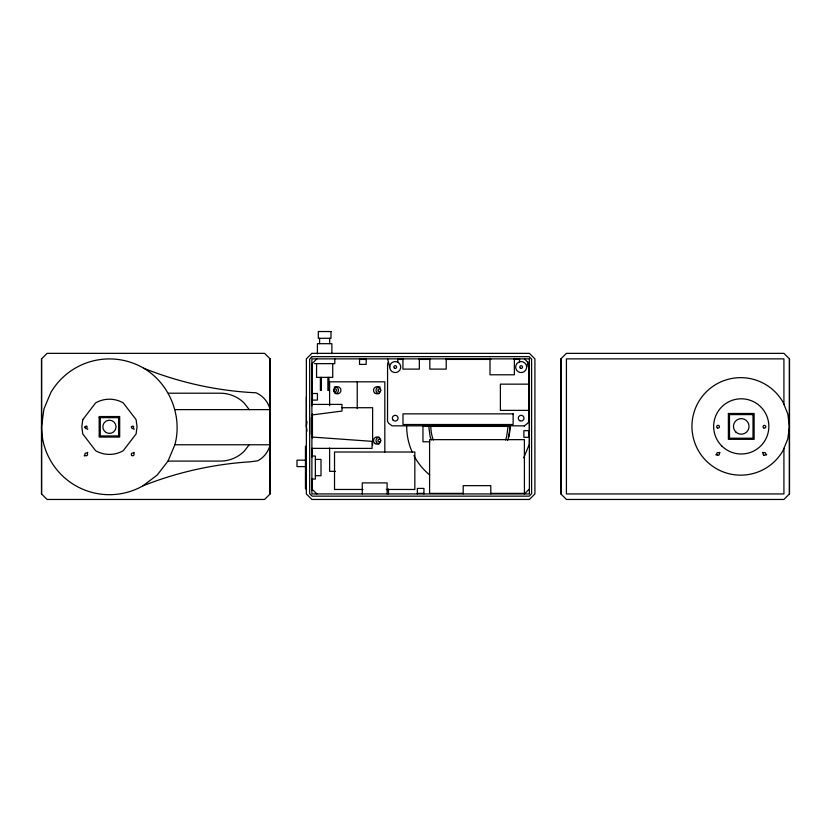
<?xml version="1.0" encoding="UTF-8"?>
<svg xmlns="http://www.w3.org/2000/svg" width="831" height="831" viewBox="0 0 831 831"><rect width="100%" height="100%" fill="white"/><g stroke="black" fill="none" stroke-linecap="round" stroke-linejoin="round"><path stroke-width="1.25" d="M41.55 493.936L41.55 358.867L47.076 353.352L264.58 353.352L270.096 358.867L270.096 493.936L264.58 499.462L47.076 499.462L41.55 493.936L41.55 358.867M307.003 431.164L306.369 426.407L306.369 396.803M311.895 490.145L311.905 478.749M311.916 457.237L311.916 448.376L372.07 448.408L372.07 441.344L311.895 437.044M529.399 436.545L529.378 444.149L523.759 457.767M529.378 431.476L529.399 409.932M560.904 493.936L560.904 358.867L566.42 353.352L783.924 353.352L789.45 358.867L789.45 493.936L783.924 499.462L566.42 499.462L560.904 493.936L560.904 358.867M783.924 448.345L783.924 493.936L566.42 493.936L566.42 358.867L783.924 358.867L783.924 404.468M306.369 426.407L307.003 421.639M508.021 426.407L506.702 436.389A38.59 38.59 0 0 1 505.549 439.994M508.686 436.929L510.078 426.407L422.958 426.407L422.958 441.791L429.887 441.822M174.894 444.762C182.675 415.77 169.534 383.517 143.721 368.216A67.882 67.882 0 0 0 50.847 392.512L43.97 408.852L41.55 426.407A67.882 67.882 0 0 0 143.025 485.792A351.762 351.762 0 0 1 250.432 461.787L257.735 460.79A24.39 24.39 0 0 0 270.096 444.762L174.894 444.762L168.018 461.091L157.152 475.083L143.025 485.792M526.677 367.063L527.924 362.358M527.778 362.056L528.848 363.947L528.848 421.317L527.778 423.197L524.382 425.836L391.993 425.836L388.596 423.197L387.526 421.317L387.578 363.833A8.3 8.3 0 0 1 388.596 362.056M249.175 444.762L244.272 451.15A33.946 33.946 0 0 1 220.267 461.091L168.018 461.091M311.895 363.833L316.86 358.867M529.399 488.971L524.434 493.936L524.382 439.641L429.585 439.641L429.585 493.385L462.898 493.385M311.895 414.96L341.977 411.065L341.977 404.406L311.895 404.406M359.543 359.418L366.17 359.418M398.423 359.418L403.565 359.418M418.99 359.418L430.551 359.418M445.977 359.418L490.965 359.418M514.098 359.418L519.385 359.418M314.513 363.646L334.779 363.646L334.779 358.867M528.848 363.947L529.399 363.947M528.848 384.151L500.387 384.151L500.387 410.379L528.848 410.379M168.423 393.208L220.267 393.208A33.946 33.946 0 0 1 244.272 403.149L249.238 409.621M311.895 393.489L317.411 393.489L317.411 400.106L311.895 400.106L311.916 404.583M341.894 407.72L372.62 407.72L372.62 445.094M175.102 409.621L270.096 409.621A24.39 24.39 0 0 0 256.021 392.772L250.526 392.502A344.346 344.346 0 0 1 143.721 368.216M312.446 417.681L311.345 417.681L311.345 434.322L312.446 434.322M528.848 421.317L529.399 421.317M529.399 430.676L523.873 430.676L523.873 437.303L529.399 437.303M306.369 446.309L305.465 446.309L305.465 488.784L306.369 488.784M305.465 456.022L306.369 456.022M311.646 456.022L315.354 456.022L315.354 479.061L311.646 479.061M315.354 459.398L321.005 459.398L321.005 475.696L315.354 475.696M305.465 460.166L296.989 460.166L296.989 466.596L305.465 466.596M335.475 471.343L329.616 471.343L329.616 447.992M305.465 479.061L306.369 479.061M363.022 489.469L334.529 489.469L334.529 452.012L414.835 452.012L414.835 489.469L386.342 489.469M417.328 493.385L423.955 493.385M491.079 493.385L524.382 493.385M524.434 358.867L529.399 363.833M311.895 488.971L316.86 493.936M431.382 439.869L430.167 436.929L428.775 426.407M387.578 358.867L389.697 367.063M311.895 363.926L311.916 394.31M311.916 399.368L311.916 405.705M789.45 358.867L789.45 493.936M528.848 430.676L528.848 437.303M524.382 425.836L524.382 426.386M519.583 358.867L519.583 361.797M514.379 358.348L514.379 374.791L490.01 374.791L490.01 358.348M490.789 493.936L490.789 485.657L463.189 485.657L463.189 493.936M446.216 358.836L446.216 369.109L429.824 369.109L429.824 358.836M423.955 493.936L423.955 488.42L417.328 488.42L417.328 493.936M419.333 358.836L419.333 369.109L402.931 369.109L402.931 358.836M397.8 358.867L397.8 362.212M388.482 489.033L388.482 493.936M387.101 493.936L387.101 482.894L362.254 482.894L362.254 493.936M384.826 452.043L384.826 381.824L329.616 381.824L329.616 405.715M366.17 358.867L366.17 364.394L359.543 364.394L359.543 358.867M357.226 381.824L357.226 408.582M332.722 363.646L332.722 377.367L316.569 377.367L316.569 363.646M331.881 353.809L331.881 343.681L317.411 343.681L317.411 353.809M329.699 338.3L329.699 343.681M328.91 377.367L328.91 390.477L327.892 390.477L327.892 377.367M321.4 377.367L321.4 390.425L320.382 390.425L320.382 377.367M319.592 338.3L319.592 343.681M312.446 393.489L312.446 400.106M312.446 413.942L312.446 437.916M270.096 358.867L270.096 493.936M766.608 454.484A2.264 2.264 0 0 1 766.39 455.035M762.463 452.77A2.264 2.264 0 0 1 762.827 452.303M716.114 455.035A2.264 2.264 0 0 1 715.886 454.484M719.677 452.303A2.264 2.264 0 0 1 720.041 452.77M84.554 456.022A2.306 2.306 0 0 1 84.191 455.544M87.338 452.396A2.306 2.306 0 0 1 87.816 452.77M133.833 452.396A2.306 2.306 0 0 1 134.31 452.77M87.847 429.004A2.348 2.348 0 0 1 87.359 429.378M134.331 429.004A2.348 2.348 0 0 1 133.853 429.378M510.078 426.407A40.646 40.646 0 0 1 507.627 440.295M433.304 439.994A38.59 38.59 0 0 1 430.832 426.407M429.741 474.989A62.73 62.73 0 0 1 413.89 455.575M412.228 452.157A62.73 62.73 0 0 1 406.691 426.407M379.32 393.582A3.314 3.314 0 0 1 376.038 389.843A3.314 3.314 0 0 1 380.183 387.069M379.32 443.847A3.314 3.314 0 0 1 376.007 440.534A3.314 3.314 0 0 1 379.32 437.231M334.27 387.069A3.314 3.314 0 0 1 338.414 389.843A3.314 3.314 0 0 1 335.122 393.582M99.18 417.65L99.18 437.064L119.685 437.064L119.685 416.549L99.18 416.549L99.18 417.65M100.281 417.65L100.281 435.953L118.584 435.953L118.584 417.65L100.281 417.65M728.392 413.485L728.392 439.319L754.112 439.319L754.112 413.485L728.392 413.485M82.768 419.655L81.822 426.802L82.768 433.948L95.627 450.714A27.61 27.61 0 0 0 123.237 450.714L136.097 433.948L137.042 426.802L136.097 419.655L123.237 402.9A27.61 27.61 0 0 0 95.627 402.9L82.768 419.655M84.855 426.989C86.549 432.255 88.959 423.27 84.855 426.989M131.34 426.989C133.033 432.255 135.443 423.27 131.34 426.989M789.45 426.407L787.788 439.017L782.916 450.776A48.749 48.749 0 0 1 709.362 463.75A48.749 48.749 0 0 1 709.362 389.064A48.749 48.749 0 0 1 782.916 402.027L787.788 413.786L789.45 426.407M311.895 353.352L306.369 358.867L306.369 493.936L311.895 499.462L529.399 499.462L534.915 493.936L534.915 358.867L529.399 353.352L311.895 353.352M312.124 356.655L309.683 359.096L309.683 493.707L312.124 496.149L529.17 496.149L531.611 493.707L531.611 359.096L529.17 356.655L312.124 356.655M519.728 361.734L518.399 362.285A5.526 5.526 0 0 0 517.993 371.592A5.526 5.526 0 0 0 526.594 368.029A5.526 5.526 0 0 0 519.728 361.734M330.998 331.538L318.294 331.538L318.294 338.3L330.998 338.3L330.998 331.538M529.399 358.867L311.895 358.867L311.895 493.936L529.399 493.936L529.399 358.867M513.132 413.859L402.993 413.859L402.993 424.516L513.132 424.516L513.132 413.859M753.011 414.586L729.493 414.586L729.493 438.217L753.011 438.217L753.011 414.586M397.987 362.285L396.647 361.734A5.526 5.526 0 0 0 389.781 368.029A5.526 5.526 0 0 0 398.392 371.592A5.526 5.526 0 0 0 397.987 362.285M394.528 368.258A1.382 1.382 0 0 0 396.605 367.063A1.382 1.382 0 0 0 394.528 365.869A1.382 1.382 0 0 0 394.528 368.258M520.466 368.258A1.382 1.382 0 0 0 522.533 367.063A1.382 1.382 0 0 0 520.466 365.869A1.382 1.382 0 0 0 520.466 368.258M735.747 431.912A7.78 7.78 0 0 0 748.773 428.422A7.78 7.78 0 0 0 739.237 418.886A7.78 7.78 0 0 0 735.747 431.912M763.741 427.903A1.382 1.382 0 0 0 765.808 426.708A1.382 1.382 0 0 0 763.741 425.514A1.382 1.382 0 0 0 763.741 427.903M717.392 455.097A1.382 1.382 0 0 0 719.459 453.903A1.382 1.382 0 0 0 717.392 452.708A1.382 1.382 0 0 0 717.392 455.097M717.392 427.903A1.382 1.382 0 0 0 719.459 426.708A1.382 1.382 0 0 0 717.392 425.514A1.382 1.382 0 0 0 717.392 427.903M763.741 455.097A1.382 1.382 0 0 0 765.808 453.903A1.382 1.382 0 0 0 763.741 452.708A1.382 1.382 0 0 0 763.741 455.097M721.734 445.925A27.61 27.61 0 0 0 767.917 433.553A27.61 27.61 0 0 0 734.105 399.742A27.61 27.61 0 0 0 721.734 445.925M131.984 455.596A1.382 1.382 0 0 0 134.061 454.391A1.382 1.382 0 0 0 131.984 453.196A1.382 1.382 0 0 0 131.984 455.596M85.5 455.596A1.382 1.382 0 0 0 87.567 454.391A1.382 1.382 0 0 0 85.5 453.196A1.382 1.382 0 0 0 85.5 455.596M106.129 432.525A6.606 6.606 0 0 0 116.039 426.802A6.606 6.606 0 0 0 106.129 421.078A6.606 6.606 0 0 0 106.129 432.525M375.3 393.385A3.604 3.604 0 0 0 380.702 390.269A3.604 3.604 0 0 0 375.3 387.153A3.604 3.604 0 0 0 375.3 393.385M335.547 393.385A3.604 3.604 0 0 0 340.949 390.269A3.604 3.604 0 0 0 335.547 387.153A3.604 3.604 0 0 0 335.547 393.385M375.3 443.661A3.604 3.604 0 0 0 380.702 440.534A3.604 3.604 0 0 0 375.3 437.418A3.604 3.604 0 0 0 375.3 443.661M378.344 391.245A1.382 1.382 0 0 0 380.65 390.632A1.382 1.382 0 0 0 378.967 388.939A1.382 1.382 0 0 0 378.344 391.245M334.436 391.463A1.382 1.382 0 0 0 336.503 390.269A1.382 1.382 0 0 0 334.436 389.074A1.382 1.382 0 0 0 334.436 391.463M378.344 441.51A1.382 1.382 0 0 0 380.65 440.897A1.382 1.382 0 0 0 378.967 439.204A1.382 1.382 0 0 0 378.344 441.51M393.198 420.216A2.857 2.857 0 0 0 397.976 418.928A2.857 2.857 0 0 0 394.486 415.427A2.857 2.857 0 0 0 393.198 420.216M519.728 420.663A2.857 2.857 0 0 0 524.008 418.19A2.857 2.857 0 0 0 519.728 415.718A2.857 2.857 0 0 0 519.728 420.663"/></g></svg>
